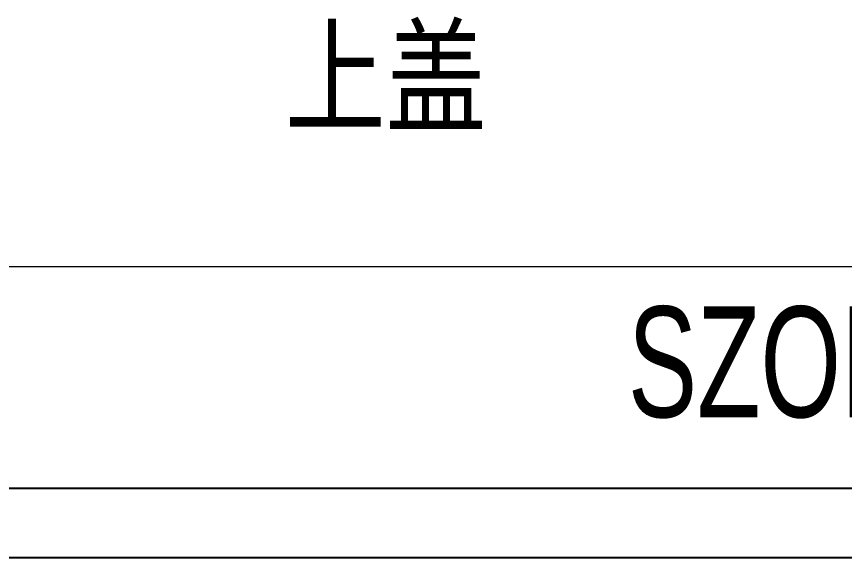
# Model space of a CAD drawing. Header units: inches. Extents: x 1230 to 3313, y 237 to 1043.
# Drawn here: x 1659.7 to 1808.9, y 519 to 616.6 of the extents above; entities that cross this region are included whole.
import ezdxf

# ---------------------------------------------------------------- set-up
doc = ezdxf.new("R2010")
doc.units = ezdxf.units.IN
doc.layers.add('文字', color=81, linetype='Continuous')
doc.layers.add('粗实线', color=7, linetype='Continuous', lineweight=30)
doc.layers.add('细实线', color=3, linetype='Continuous', lineweight=9)
doc.styles.add('宋体', font='', dxfattribs={"width": 0.8, "height": 3.5})
doc.styles.add('长仿宋', font='', dxfattribs={"width": 0.7, "height": 4})
doc.styles.get('宋体').set_extended_font_data('SimSun')
doc.styles.get('长仿宋').set_extended_font_data('SimSun')

msp = doc.modelspace()

# ---------------------------------------------------------------- linework, layer by layer
for p, q in [((1249.444, 531.52), (1959.076, 531.52)), ((1230.262, 519.041), (1971.555, 519.041))]:
    msp.add_line(p, q)
at = {"layer": '细实线', "color": 7}
msp.add_line((1959.076, 571.455), (1509.807, 571.455), dxfattribs=at)

# ---------------------------------------------------------------- texts
at = {"layer": '文字', "color": 0, "insert": (1708.034, 614.12), "char_height": 16.6396, "width": 212.73108, "attachment_point": 1, "style": '宋体'}
msp.add_mtext('上盖', dxfattribs=at)
at = {"layer": '粗实线', "insert": (1769.871, 564.305), "char_height": 19.9675, "width": 223.91575, "attachment_point": 1, "style": '长仿宋'}
msp.add_mtext('{\\fSTXinwei|b0|i0|c134|p2;SZOMK}', dxfattribs=at)

doc.saveas('drawing.dxf')
